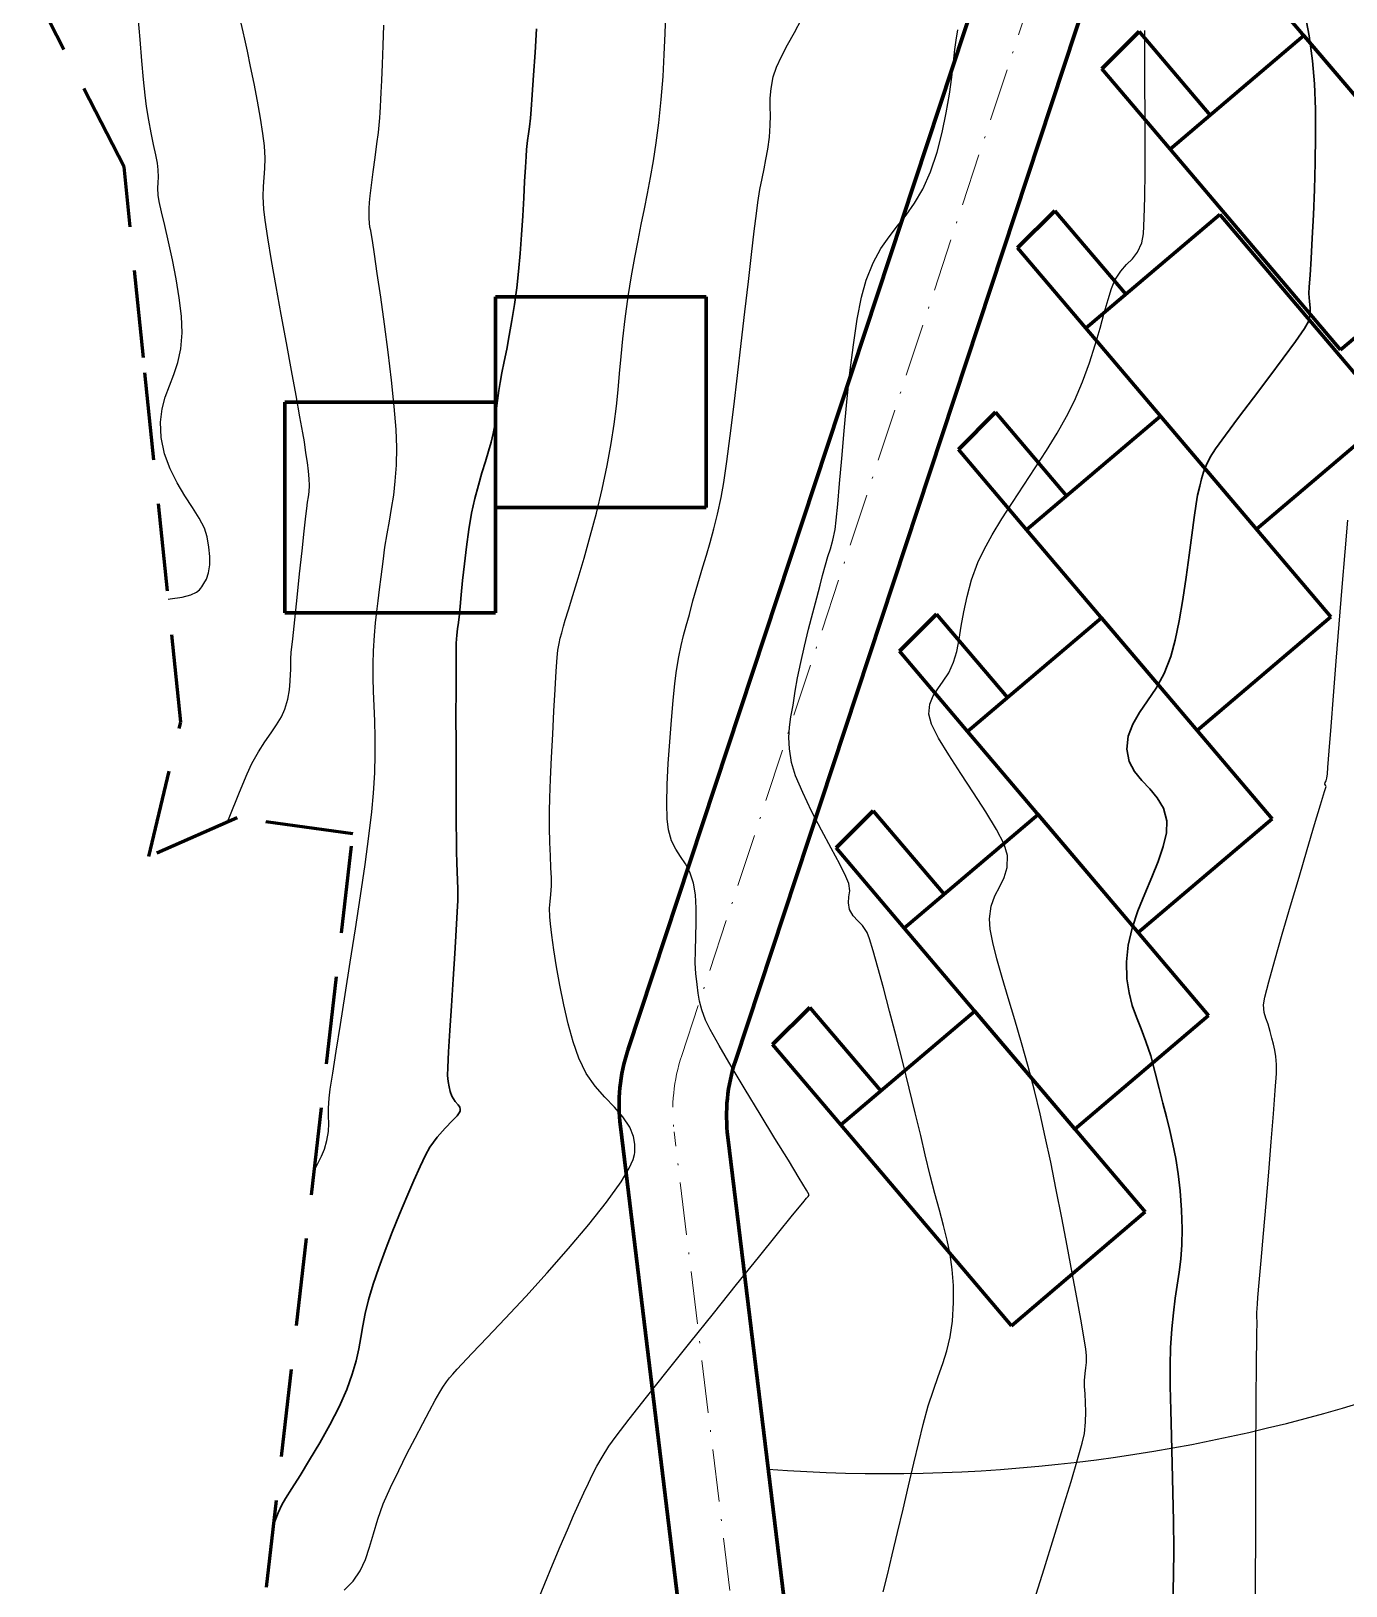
# Model space of a CAD drawing. Header units: metres. Extents: x -84 to 383, y -1857 to -1252.
# Drawn here: x 3.8 to 78.7, y -1545.1 to -1456.6 of the extents above; entities that cross this region are included whole.
import ezdxf

# ---------------------------------------------------------------- set-up
doc = ezdxf.new("R2010")
doc.units = ezdxf.units.M
doc.header["$MEASUREMENT"] = 0
doc.linetypes.add('13', pattern=[5, 3, -1, 0, -1])
doc.linetypes.add('DASHED', pattern=[0.75, 0.5, -0.25])
doc.layers.add('aleiki', color=3, linetype='Continuous')
doc.layers.add('CONT-MNR', color=34, linetype='Continuous')
for name, color, linetype, lineweight in [('new shit', 6, 'Continuous', 100), ('OS', 1, '13', 20), ('REGO', 1, 'Continuous', 25)]:
    doc.layers.add(name, color=color, linetype=linetype, lineweight=lineweight)

msp = doc.modelspace()

# ---------------------------------------------------------------- linework, layer by layer
at = {"layer": 'aleiki'}
msp.add_arc((52.456, -1445.969), 92.724, 265.8745, 287.66824, dxfattribs=at)
at = {"layer": 'CONT-MNR', "lineweight": 30}
for p, q in [((76.582, -1456.826), (76.305, -1455.335)), ((32.512, -1457.782), (32.601, -1456.44)), ((76.779, -1458.246), (76.582, -1456.826)), ((32.426, -1459.064), (32.512, -1457.782)), ((76.886, -1459.567), (76.779, -1458.246)), ((32.348, -1460.182), (32.426, -1459.064)), ((76.944, -1461.009), (76.886, -1459.567)), ((32.287, -1461.033), (32.348, -1460.182)), ((32.193, -1462.019), (32.248, -1461.516)), ((32.248, -1461.516), (32.287, -1461.033)), ((76.959, -1462.525), (76.944, -1461.009)), ((32.083, -1462.798), (32.138, -1462.408)), ((32.138, -1462.408), (32.193, -1462.019)), ((76.941, -1464.065), (76.959, -1462.525)), ((31.998, -1463.694), (32.027, -1463.3)), ((32.027, -1463.3), (32.083, -1462.798)), ((31.92, -1465.117), (31.962, -1464.314)), ((31.962, -1464.314), (31.998, -1463.694)), ((76.898, -1465.582), (76.941, -1464.065)), ((31.869, -1466.055), (31.92, -1465.117)), ((31.809, -1467.082), (31.869, -1466.055)), ((76.838, -1467.028), (76.898, -1465.582)), ((31.741, -1468.155), (31.809, -1467.082)), ((76.77, -1468.354), (76.838, -1467.028)), ((31.662, -1469.226), (31.741, -1468.155)), ((76.702, -1469.512), (76.77, -1468.354)), ((31.572, -1470.25), (31.662, -1469.226)), ((76.642, -1470.455), (76.702, -1469.512)), ((31.471, -1471.181), (31.572, -1470.25)), ((76.598, -1471.133), (76.642, -1470.455)), ((31.341, -1472.136), (31.471, -1471.181)), ((76.58, -1471.499), (76.598, -1471.133)), ((31.198, -1473.041), (31.341, -1472.136)), ((76.602, -1471.957), (76.58, -1471.499)), ((76.644, -1472.323), (76.602, -1471.957)), ((31.047, -1473.888), (31.198, -1473.041)), ((76.323, -1473.501), (76.556, -1473.097)), ((76.556, -1473.097), (76.648, -1472.676)), ((76.648, -1472.676), (76.644, -1472.323)), ((30.897, -1474.671), (31.047, -1473.888)), ((75.816, -1474.229), (76.323, -1473.501)), ((30.755, -1475.382), (30.897, -1474.671)), ((75.112, -1475.188), (75.816, -1474.229)), ((30.627, -1476.016), (30.755, -1475.382)), ((74.285, -1476.291), (75.112, -1475.188)), ((30.442, -1477.02), (30.52, -1476.564)), ((30.52, -1476.564), (30.627, -1476.016)), ((73.411, -1477.448), (74.285, -1476.291)), ((30.325, -1478.045), (30.368, -1477.589)), ((30.368, -1477.589), (30.442, -1477.02)), ((72.566, -1478.569), (73.411, -1477.448)), ((30.234, -1478.913), (30.289, -1478.461)), ((30.289, -1478.461), (30.325, -1478.045)), ((30.136, -1479.478), (30.234, -1478.913)), ((71.825, -1479.565), (72.566, -1478.569)), ((29.869, -1480.49), (30.022, -1479.961)), ((30.022, -1479.961), (30.136, -1479.478)), ((71.265, -1480.347), (71.825, -1479.565)), ((29.489, -1481.71), (29.687, -1481.072)), ((29.687, -1481.072), (29.869, -1480.49)), ((70.733, -1481.295), (70.96, -1480.824)), ((70.96, -1480.824), (71.265, -1480.347)), ((29.285, -1482.41), (29.489, -1481.71)), ((70.466, -1482.055), (70.579, -1481.685)), ((70.579, -1481.685), (70.733, -1481.295)), ((29.085, -1483.176), (29.285, -1482.41)), ((70.239, -1482.979), (70.363, -1482.466)), ((70.363, -1482.466), (70.466, -1482.055)), ((28.902, -1484.014), (29.085, -1483.176)), ((70.038, -1484.252), (70.148, -1483.471)), ((70.148, -1483.471), (70.239, -1482.979)), ((28.742, -1484.938), (28.902, -1484.014)), ((69.908, -1485.255), (70.038, -1484.252)), ((28.604, -1485.92), (28.742, -1484.938)), ((69.758, -1486.412), (69.908, -1485.255)), ((28.486, -1486.906), (28.604, -1485.92)), ((69.589, -1487.657), (69.758, -1486.412)), ((28.389, -1487.839), (28.486, -1486.906)), ((28.31, -1488.664), (28.389, -1487.839)), ((69.4, -1488.923), (69.589, -1487.657)), ((28.249, -1489.325), (28.31, -1488.664)), ((69.191, -1490.144), (69.4, -1488.923)), ((28.148, -1490.231), (28.205, -1489.767)), ((28.205, -1489.767), (28.249, -1489.325)), ((28.061, -1490.952), (28.1, -1490.591)), ((28.1, -1490.591), (28.148, -1490.231)), ((68.964, -1491.251), (69.191, -1490.144)), ((28.019, -1491.894), (28.029, -1491.417)), ((28.029, -1491.417), (28.061, -1490.952)), ((68.717, -1492.179), (68.964, -1491.251)), ((28.013, -1492.814), (28.019, -1491.894)), ((68.332, -1493.145), (68.717, -1492.179)), ((28.011, -1494.069), (28.013, -1492.814)), ((67.872, -1493.971), (68.332, -1493.145)), ((28.01, -1495.554), (28.011, -1494.069)), ((67.386, -1494.699), (67.872, -1493.971)), ((66.925, -1495.369), (67.386, -1494.699)), ((28.012, -1497.16), (28.01, -1495.554)), ((66.283, -1496.702), (66.541, -1496.023)), ((66.541, -1496.023), (66.925, -1495.369)), ((66.203, -1497.446), (66.283, -1496.702)), ((28.016, -1498.781), (28.012, -1497.16)), ((66.336, -1498.153), (66.203, -1497.446)), ((28.021, -1500.31), (28.016, -1498.781)), ((66.642, -1498.73), (66.336, -1498.153)), ((67.055, -1499.229), (66.642, -1498.73)), ((67.511, -1499.706), (67.055, -1499.229)), ((67.944, -1500.213), (67.511, -1499.706)), ((28.026, -1501.641), (28.021, -1500.31)), ((68.289, -1500.804), (67.944, -1500.213)), ((68.482, -1501.534), (68.289, -1500.804)), ((28.032, -1502.666), (28.026, -1501.641)), ((68.284, -1502.994), (68.462, -1502.22)), ((68.462, -1502.22), (68.482, -1501.534)), ((28.037, -1503.279), (28.032, -1502.666)), ((67.99, -1503.842), (68.284, -1502.994)), ((28.053, -1503.925), (28.037, -1503.279)), ((28.076, -1504.438), (28.053, -1503.925)), ((67.624, -1504.747), (67.99, -1503.842)), ((28.098, -1504.906), (28.076, -1504.438)), ((28.112, -1505.419), (28.098, -1504.906)), ((67.226, -1505.693), (67.624, -1504.747)), ((28.11, -1506.064), (28.112, -1505.419)), ((66.841, -1506.663), (67.226, -1505.693)), ((28.025, -1507.758), (28.084, -1506.714)), ((28.084, -1506.714), (28.11, -1506.064)), ((66.51, -1507.642), (66.841, -1506.663)), ((66.276, -1508.614), (66.51, -1507.642)), ((27.943, -1509.077), (28.025, -1507.758)), ((27.849, -1510.55), (27.943, -1509.077)), ((66.181, -1509.562), (66.276, -1508.614)), ((66.216, -1510.52), (66.181, -1509.562)), ((27.751, -1512.057), (27.849, -1510.55)), ((66.335, -1511.33), (66.216, -1510.52)), ((27.661, -1513.478), (27.751, -1512.057)), ((66.52, -1512.042), (66.335, -1511.33)), ((66.753, -1512.707), (66.52, -1512.042)), ((67.019, -1513.372), (66.753, -1512.707)), ((27.588, -1514.693), (27.661, -1513.478)), ((67.298, -1514.089), (67.019, -1513.372)), ((27.542, -1515.581), (27.588, -1514.693)), ((67.574, -1514.906), (67.298, -1514.089)), ((27.533, -1516.023), (27.542, -1515.581)), ((67.829, -1515.874), (67.574, -1514.906)), ((27.567, -1516.381), (27.533, -1516.023)), ((27.615, -1516.677), (27.567, -1516.381)), ((68.043, -1516.772), (67.829, -1515.874)), ((27.683, -1516.943), (27.615, -1516.677)), ((27.778, -1517.214), (27.683, -1516.943)), ((27.971, -1517.514), (27.778, -1517.214)), ((68.254, -1517.601), (68.043, -1516.772)), ((27.809, -1518.602), (28.07, -1518.321)), ((28.138, -1517.694), (27.971, -1517.514)), ((28.07, -1518.321), (28.199, -1518.149)), ((28.226, -1517.835), (28.138, -1517.694)), ((28.199, -1518.149), (28.243, -1518.053)), ((28.251, -1517.946), (28.226, -1517.835)), ((28.243, -1518.053), (28.251, -1518.01)), ((28.251, -1518.01), (28.251, -1517.946)), ((68.459, -1518.388), (68.254, -1517.601)), ((26.935, -1519.538), (27.389, -1519.03)), ((27.389, -1519.03), (27.809, -1518.602)), ((68.654, -1519.158), (68.459, -1518.388)), ((68.835, -1519.939), (68.654, -1519.158)), ((26.521, -1520.119), (26.935, -1519.538)), ((68.997, -1520.757), (68.835, -1519.939)), ((25.965, -1521.217), (26.277, -1520.572)), ((26.277, -1520.572), (26.521, -1520.119)), ((69.135, -1521.638), (68.997, -1520.757)), ((25.602, -1522.017), (25.965, -1521.217)), ((69.247, -1522.607), (69.135, -1521.638)), ((25.205, -1522.934), (25.602, -1522.017)), ((69.327, -1523.693), (69.247, -1522.607)), ((24.79, -1523.928), (25.205, -1522.934)), ((24.375, -1524.961), (24.79, -1523.928)), ((69.359, -1524.757), (69.327, -1523.693)), ((23.976, -1525.995), (24.375, -1524.961)), ((69.34, -1525.674), (69.359, -1524.757)), ((23.61, -1526.991), (23.976, -1525.995)), ((69.279, -1526.487), (69.34, -1525.674)), ((23.293, -1527.91), (23.61, -1526.991)), ((69.189, -1527.237), (69.279, -1526.487)), ((23.022, -1528.812), (23.293, -1527.91)), ((68.966, -1528.719), (69.081, -1527.967)), ((69.081, -1527.967), (69.189, -1527.237)), ((22.836, -1529.592), (23.022, -1528.812)), ((68.856, -1529.536), (68.966, -1528.719)), ((22.704, -1530.288), (22.836, -1529.592)), ((68.762, -1530.46), (68.856, -1529.536)), ((22.595, -1530.941), (22.704, -1530.288)), ((68.695, -1531.534), (68.762, -1530.46)), ((22.326, -1532.278), (22.479, -1531.591)), ((22.479, -1531.591), (22.595, -1530.941)), ((68.675, -1532.522), (68.695, -1531.534)), ((22.105, -1533.04), (22.326, -1532.278)), ((21.786, -1533.918), (22.105, -1533.04)), ((68.68, -1533.718), (68.675, -1532.522)), ((21.35, -1534.902), (21.786, -1533.918)), ((68.706, -1535.08), (68.68, -1533.718)), ((20.827, -1535.925), (21.35, -1534.902)), ((68.744, -1536.57), (68.706, -1535.08)), ((20.255, -1536.944), (20.827, -1535.925)), ((68.787, -1538.148), (68.744, -1536.57)), ((19.677, -1537.916), (20.255, -1536.944)), ((19.131, -1538.799), (19.677, -1537.916)), ((68.828, -1539.773), (68.787, -1538.148)), ((18.298, -1540.123), (18.658, -1539.549)), ((18.658, -1539.549), (19.131, -1538.799)), ((18.091, -1540.477), (18.298, -1540.123)), ((68.86, -1541.405), (68.828, -1539.773)), ((17.723, -1541.362), (17.885, -1540.938)), ((17.885, -1540.938), (18.091, -1540.477)), ((17.628, -1541.593), (17.723, -1541.362)), ((68.875, -1543.006), (68.86, -1541.405)), ((68.868, -1544.535), (68.875, -1543.006)), ((68.83, -1545.952), (68.868, -1544.535))]:
    msp.add_line(p, q, dxfattribs=at)
at = {"layer": 'CONT-MNR'}
for p, q in [((10.019, -1457.035), (9.904, -1455.759)), ((15.892, -1456.597), (15.783, -1456.115)), ((23.871, -1457.375), (23.901, -1456.233)), ((39.921, -1456.701), (39.958, -1455.607)), ((47.281, -1456.645), (47.674, -1455.876)), ((10.125, -1458.246), (10.019, -1457.035)), ((15.989, -1457.03), (15.892, -1456.597)), ((16.135, -1457.711), (15.989, -1457.03)), ((39.87, -1457.892), (39.921, -1456.701)), ((46.894, -1457.351), (47.281, -1456.645)), ((56.417, -1457.614), (56.488, -1457.083)), ((56.488, -1457.083), (56.585, -1456.484)), ((67.234, -1458), (67.236, -1456.535)), ((16.315, -1458.571), (16.135, -1457.711)), ((23.829, -1458.444), (23.871, -1457.375)), ((39.799, -1459.155), (39.87, -1457.892)), ((46.258, -1458.608), (46.542, -1458.003)), ((46.542, -1458.003), (46.894, -1457.351)), ((56.338, -1458.325), (56.417, -1457.614)), ((67.238, -1459.612), (67.234, -1458)), ((10.222, -1459.327), (10.125, -1458.246)), ((16.51, -1459.54), (16.315, -1458.571)), ((23.786, -1459.366), (23.829, -1458.444)), ((46.071, -1459.174), (46.258, -1458.608)), ((56.238, -1459.183), (56.338, -1458.325)), ((10.31, -1460.216), (10.222, -1459.327)), ((16.703, -1460.547), (16.51, -1459.54)), ((23.751, -1460.062), (23.786, -1459.366)), ((39.698, -1460.463), (39.799, -1459.155)), ((45.904, -1460.376), (45.95, -1459.831)), ((45.95, -1459.831), (46.071, -1459.174)), ((56.106, -1460.158), (56.238, -1459.183)), ((67.245, -1461.296), (67.238, -1459.612)), ((10.388, -1460.85), (10.31, -1460.216)), ((16.877, -1461.523), (16.703, -1460.547)), ((23.717, -1460.868), (23.733, -1460.456)), ((23.733, -1460.456), (23.751, -1460.062)), ((39.561, -1461.79), (39.698, -1460.463)), ((45.902, -1460.868), (45.904, -1460.376)), ((55.93, -1461.216), (56.106, -1460.158)), ((10.517, -1461.634), (10.388, -1460.85)), ((10.656, -1462.363), (10.517, -1461.634)), ((17.015, -1462.397), (16.877, -1461.523)), ((23.637, -1461.92), (23.675, -1461.51)), ((23.675, -1461.51), (23.7, -1461.189)), ((23.7, -1461.189), (23.717, -1460.868)), ((45.914, -1461.363), (45.902, -1460.868)), ((45.908, -1461.92), (45.914, -1461.363)), ((55.699, -1462.327), (55.93, -1461.216)), ((67.25, -1462.975), (67.245, -1461.296)), ((10.792, -1463.024), (10.656, -1462.363)), ((17.099, -1463.1), (17.015, -1462.397)), ((23.508, -1462.986), (23.59, -1462.341)), ((23.59, -1462.341), (23.637, -1461.92)), ((39.413, -1462.924), (39.561, -1461.79)), ((45.853, -1462.596), (45.908, -1461.92)), ((55.401, -1463.456), (55.699, -1462.327)), ((10.913, -1463.604), (10.792, -1463.024)), ((17.135, -1463.805), (17.099, -1463.1)), ((23.408, -1463.761), (23.508, -1462.986)), ((39.255, -1463.954), (39.413, -1462.924)), ((45.658, -1463.865), (45.759, -1463.281)), ((45.759, -1463.281), (45.853, -1462.596)), ((67.248, -1464.573), (67.25, -1462.975)), ((11.006, -1464.089), (10.913, -1463.604)), ((11.059, -1464.465), (11.006, -1464.089)), ((17.122, -1464.383), (17.135, -1463.805)), ((23.302, -1464.575), (23.408, -1463.761)), ((39.091, -1464.906), (39.255, -1463.954)), ((45.55, -1464.404), (45.658, -1463.865)), ((55.025, -1464.574), (55.401, -1463.456)), ((11.032, -1465.506), (11.053, -1465.188)), ((11.053, -1465.188), (11.072, -1464.87)), ((11.072, -1464.87), (11.059, -1464.465)), ((17.045, -1465.409), (17.083, -1464.896)), ((17.083, -1464.896), (17.122, -1464.383)), ((23.204, -1465.334), (23.302, -1464.575)), ((38.919, -1465.808), (39.091, -1464.906)), ((45.318, -1465.577), (45.437, -1464.955)), ((45.437, -1464.955), (45.55, -1464.404)), ((54.587, -1465.56), (55.025, -1464.574)), ((67.233, -1466.012), (67.248, -1464.573)), ((11.044, -1465.911), (11.032, -1465.506)), ((11.105, -1466.26), (11.044, -1465.911)), ((17.029, -1465.987), (17.045, -1465.409)), ((17.062, -1466.693), (17.029, -1465.987)), ((23.092, -1466.316), (23.13, -1465.945)), ((23.13, -1465.945), (23.204, -1465.334)), ((38.742, -1466.686), (38.919, -1465.808)), ((45.196, -1466.325), (45.318, -1465.577)), ((54.121, -1466.361), (54.587, -1465.56)), ((67.201, -1467.217), (67.233, -1466.012)), ((11.241, -1466.85), (11.105, -1466.26)), ((11.428, -1467.634), (11.241, -1466.85)), ((17.141, -1467.335), (17.062, -1466.693)), ((23.064, -1466.974), (23.072, -1466.671)), ((23.066, -1467.238), (23.064, -1466.974)), ((23.072, -1466.671), (23.092, -1466.316)), ((38.561, -1467.568), (38.742, -1466.686)), ((44.991, -1467.962), (45.112, -1466.954)), ((45.112, -1466.954), (45.196, -1466.325)), ((53.639, -1467.038), (54.121, -1466.361)), ((11.645, -1468.564), (11.428, -1467.634)), ((17.298, -1468.339), (17.141, -1467.335)), ((23.08, -1467.475), (23.066, -1467.238)), ((23.112, -1467.719), (23.08, -1467.475)), ((23.153, -1467.912), (23.112, -1467.719)), ((38.377, -1468.481), (38.561, -1467.568)), ((52.667, -1468.27), (53.15, -1467.654)), ((53.15, -1467.654), (53.639, -1467.038)), ((67.148, -1468.111), (67.201, -1467.217)), ((11.87, -1469.593), (11.645, -1468.564)), ((17.514, -1469.623), (17.298, -1468.339)), ((23.198, -1468.155), (23.153, -1467.912)), ((23.25, -1468.49), (23.198, -1468.155)), ((23.366, -1469.255), (23.25, -1468.49)), ((38.191, -1469.451), (38.377, -1468.481)), ((44.838, -1469.277), (44.991, -1467.962)), ((52.2, -1468.949), (52.667, -1468.27)), ((66.823, -1469.145), (67.067, -1468.618)), ((67.067, -1468.618), (67.148, -1468.111)), ((12.081, -1470.672), (11.87, -1469.593)), ((17.774, -1471.103), (17.514, -1469.623)), ((23.531, -1470.361), (23.366, -1469.255)), ((38.005, -1470.506), (38.191, -1469.451)), ((44.66, -1470.828), (44.838, -1469.277)), ((51.76, -1469.754), (52.2, -1468.949)), ((66.197, -1469.856), (66.526, -1469.526)), ((66.526, -1469.526), (66.823, -1469.145)), ((23.727, -1471.721), (23.531, -1470.361)), ((37.819, -1471.672), (38.005, -1470.506)), ((51.358, -1470.747), (51.76, -1469.754)), ((65.529, -1470.742), (65.857, -1470.229)), ((65.857, -1470.229), (66.197, -1469.856)), ((12.256, -1471.755), (12.081, -1470.672)), ((18.06, -1472.697), (17.774, -1471.103)), ((44.463, -1472.542), (44.66, -1470.828)), ((51.094, -1471.716), (51.358, -1470.747)), ((65.136, -1471.839), (65.334, -1471.212)), ((65.334, -1471.212), (65.529, -1470.742)), ((12.373, -1472.794), (12.256, -1471.755)), ((23.939, -1473.246), (23.727, -1471.721)), ((37.641, -1472.951), (37.819, -1471.672)), ((50.854, -1472.965), (51.094, -1471.716)), ((64.923, -1472.6), (65.136, -1471.839)), ((12.41, -1473.741), (12.373, -1472.794)), ((18.355, -1474.32), (18.06, -1472.697)), ((37.51, -1474.079), (37.641, -1472.951)), ((44.254, -1474.349), (44.463, -1472.542)), ((50.636, -1474.423), (50.854, -1472.965)), ((64.683, -1473.472), (64.923, -1472.6)), ((12.337, -1474.655), (12.41, -1473.741)), ((24.149, -1474.848), (23.939, -1473.246)), ((64.406, -1474.433), (64.683, -1473.472)), ((12.167, -1475.435), (12.337, -1474.655)), ((18.642, -1475.888), (18.355, -1474.32)), ((24.341, -1476.44), (24.149, -1474.848)), ((37.411, -1475.099), (37.51, -1474.079)), ((44.04, -1476.177), (44.254, -1474.349)), ((50.44, -1476.016), (50.636, -1474.423)), ((64.079, -1475.459), (64.406, -1474.433)), ((11.939, -1476.123), (12.167, -1475.435)), ((37.327, -1476.052), (37.411, -1475.099)), ((63.691, -1476.527), (64.079, -1475.459)), ((11.689, -1476.764), (11.939, -1476.123)), ((18.905, -1477.32), (18.642, -1475.888)), ((24.499, -1477.933), (24.341, -1476.44)), ((37.244, -1476.981), (37.327, -1476.052)), ((43.826, -1477.954), (44.04, -1476.177)), ((50.265, -1477.674), (50.44, -1476.016)), ((63.23, -1477.615), (63.691, -1476.527)), ((11.273, -1478.073), (11.454, -1477.399)), ((11.454, -1477.399), (11.689, -1476.764)), ((19.126, -1478.531), (18.905, -1477.32)), ((37.148, -1477.928), (37.244, -1476.981)), ((11.182, -1478.828), (11.273, -1478.073)), ((24.605, -1479.239), (24.499, -1477.933)), ((37.022, -1478.935), (37.148, -1477.928)), ((43.62, -1479.608), (43.826, -1477.954)), ((50.109, -1479.324), (50.265, -1477.674)), ((62.778, -1478.515), (63.23, -1477.615)), ((11.22, -1479.708), (11.182, -1478.828)), ((19.288, -1479.438), (19.126, -1478.531)), ((24.644, -1480.27), (24.605, -1479.239)), ((36.852, -1480.044), (37.022, -1478.935)), ((49.972, -1480.894), (50.109, -1479.324)), ((62.238, -1479.462), (62.778, -1478.515)), ((11.412, -1480.631), (11.22, -1479.708)), ((19.376, -1479.957), (19.288, -1479.438)), ((19.468, -1480.577), (19.376, -1479.957)), ((36.622, -1481.297), (36.852, -1480.044)), ((43.427, -1481.067), (43.62, -1479.608)), ((61.636, -1480.439), (62.238, -1479.462)), ((11.73, -1481.49), (11.412, -1480.631)), ((19.549, -1481.129), (19.468, -1480.577)), ((19.613, -1481.618), (19.549, -1481.129)), ((24.62, -1481.283), (24.644, -1480.27)), ((43.254, -1482.261), (43.427, -1481.067)), ((49.853, -1482.313), (49.972, -1480.894)), ((60.995, -1481.431), (61.636, -1480.439)), ((12.132, -1482.286), (11.73, -1481.49)), ((19.655, -1482.049), (19.613, -1481.618)), ((24.556, -1482.181), (24.62, -1481.283)), ((36.333, -1482.65), (36.622, -1481.297)), ((60.341, -1482.422), (60.995, -1481.431)), ((12.571, -1483.02), (12.132, -1482.286)), ((19.615, -1483.088), (19.654, -1482.798)), ((19.654, -1482.798), (19.67, -1482.427)), ((19.67, -1482.427), (19.655, -1482.049)), ((24.462, -1482.993), (24.556, -1482.181)), ((36.006, -1484.004), (36.333, -1482.65)), ((43.108, -1483.117), (43.254, -1482.261)), ((49.751, -1483.507), (49.853, -1482.313)), ((59.697, -1483.398), (60.341, -1482.422)), ((13.006, -1483.693), (12.571, -1483.02)), ((13.392, -1484.305), (13.006, -1483.693)), ((19.461, -1484.188), (19.51, -1483.749)), ((19.51, -1483.749), (19.563, -1483.377)), ((19.563, -1483.377), (19.615, -1483.088)), ((24.219, -1484.471), (24.346, -1483.746)), ((24.346, -1483.746), (24.462, -1482.993)), ((42.907, -1484.059), (43.108, -1483.117)), ((49.665, -1484.405), (49.751, -1483.507)), ((59.09, -1484.342), (59.697, -1483.398)), ((13.685, -1484.859), (13.392, -1484.305)), ((19.37, -1485.033), (19.461, -1484.188)), ((24.089, -1485.195), (24.219, -1484.471)), ((35.658, -1485.323), (36.006, -1484.004)), ((42.7, -1484.91), (42.907, -1484.059)), ((49.594, -1484.936), (49.665, -1484.405)), ((58.542, -1485.238), (59.09, -1484.342)), ((78.639, -1486.21), (78.801, -1484.409)), ((13.841, -1485.355), (13.685, -1484.859)), ((13.929, -1485.943), (13.841, -1485.355)), ((19.247, -1486.165), (19.37, -1485.033)), ((23.965, -1485.948), (24.089, -1485.195)), ((35.308, -1486.571), (35.658, -1485.323)), ((42.489, -1485.684), (42.7, -1484.91)), ((49.327, -1486.035), (49.458, -1485.551)), ((49.458, -1485.551), (49.594, -1484.936)), ((58.078, -1486.072), (58.542, -1485.238)), ((13.985, -1486.472), (13.929, -1485.943)), ((19.107, -1487.465), (19.247, -1486.165)), ((23.857, -1486.758), (23.965, -1485.948)), ((42.07, -1487.072), (42.278, -1486.399)), ((42.278, -1486.399), (42.489, -1485.684)), ((49.192, -1486.473), (49.327, -1486.035)), ((57.724, -1486.828), (58.078, -1486.072)), ((78.468, -1488.222), (78.639, -1486.21)), ((13.918, -1487.409), (13.989, -1486.955)), ((13.989, -1486.955), (13.985, -1486.472)), ((23.752, -1487.634), (23.857, -1486.758)), ((34.972, -1487.71), (35.308, -1486.571)), ((41.87, -1487.72), (42.07, -1487.072)), ((48.879, -1487.563), (49.045, -1486.954)), ((49.045, -1486.954), (49.192, -1486.473)), ((57.367, -1487.817), (57.724, -1486.828)), ((13.472, -1488.289), (13.538, -1488.2)), ((13.538, -1488.2), (13.655, -1488.024)), ((13.655, -1488.024), (13.795, -1487.761)), ((13.795, -1487.761), (13.918, -1487.409)), ((18.963, -1488.813), (19.107, -1487.465)), ((23.658, -1488.362), (23.752, -1487.634)), ((34.669, -1488.704), (34.972, -1487.71)), ((41.681, -1488.36), (41.87, -1487.72)), ((48.547, -1488.834), (48.737, -1488.109)), ((48.737, -1488.109), (48.879, -1487.563)), ((57.11, -1488.751), (57.367, -1487.817)), ((78.295, -1490.334), (78.468, -1488.222)), ((11.621, -1488.905), (11.727, -1488.887)), ((11.727, -1488.887), (12.415, -1488.79)), ((12.415, -1488.79), (12.91, -1488.665)), ((12.91, -1488.665), (13.225, -1488.513)), ((13.225, -1488.513), (13.398, -1488.373)), ((13.398, -1488.373), (13.472, -1488.289)), ((18.827, -1490.09), (18.963, -1488.813)), ((23.497, -1489.61), (23.573, -1489.001)), ((23.573, -1489.001), (23.658, -1488.362)), ((34.416, -1489.517), (34.669, -1488.704)), ((41.299, -1489.787), (41.505, -1489.008)), ((41.505, -1489.008), (41.681, -1488.36)), ((48.325, -1489.689), (48.547, -1488.834)), ((56.926, -1489.626), (57.11, -1488.751)), ((23.429, -1490.25), (23.497, -1489.61)), ((34.231, -1490.112), (34.416, -1489.517)), ((41.121, -1490.419), (41.299, -1489.787)), ((48.087, -1490.622), (48.325, -1489.689)), ((56.784, -1490.441), (56.926, -1489.626)), ((18.712, -1491.176), (18.827, -1490.09)), ((23.368, -1490.98), (23.429, -1490.25)), ((33.947, -1491.128), (34.03, -1490.832)), ((34.03, -1490.832), (34.132, -1490.452)), ((34.132, -1490.452), (34.231, -1490.112)), ((40.966, -1490.98), (41.121, -1490.419)), ((47.852, -1491.584), (48.087, -1490.622)), ((56.659, -1491.193), (56.784, -1490.441)), ((78.126, -1492.434), (78.295, -1490.334)), ((18.632, -1491.953), (18.712, -1491.176)), ((23.314, -1491.859), (23.368, -1490.98)), ((33.811, -1491.813), (33.876, -1491.427)), ((33.876, -1491.427), (33.947, -1491.128)), ((40.696, -1492.184), (40.826, -1491.544)), ((40.826, -1491.544), (40.966, -1490.98)), ((47.636, -1492.524), (47.852, -1491.584)), ((56.521, -1491.88), (56.659, -1491.193)), ((18.597, -1492.528), (18.599, -1492.301)), ((18.605, -1492.708), (18.597, -1492.528)), ((18.599, -1492.301), (18.632, -1491.953)), ((23.291, -1492.617), (23.314, -1491.859)), ((23.296, -1493.384), (23.291, -1492.617)), ((33.719, -1493.003), (33.772, -1492.227)), ((33.772, -1492.227), (33.811, -1491.813)), ((40.569, -1492.976), (40.696, -1492.184)), ((47.456, -1493.393), (47.636, -1492.524)), ((56.067, -1493.102), (56.343, -1492.499)), ((56.343, -1492.499), (56.521, -1491.88)), ((77.97, -1494.41), (78.126, -1492.434)), ((18.571, -1493.575), (18.589, -1493.185)), ((18.589, -1493.185), (18.599, -1492.935)), ((18.599, -1492.935), (18.605, -1492.708)), ((23.319, -1494.171), (23.296, -1493.384)), ((33.654, -1494.05), (33.719, -1493.003)), ((40.477, -1493.711), (40.569, -1492.976)), ((47.328, -1494.139), (47.456, -1493.393)), ((55.752, -1493.585), (56.067, -1493.102)), ((18.433, -1494.605), (18.526, -1494.062)), ((18.526, -1494.062), (18.571, -1493.575)), ((23.352, -1494.99), (23.319, -1494.171)), ((33.585, -1495.279), (33.654, -1494.05)), ((40.375, -1494.677), (40.477, -1493.711)), ((47.201, -1494.94), (47.328, -1494.139)), ((54.987, -1494.884), (55.171, -1494.419)), ((55.171, -1494.419), (55.439, -1494.005)), ((55.439, -1494.005), (55.752, -1493.585)), ((77.835, -1496.152), (77.97, -1494.41)), ((18.069, -1495.615), (18.273, -1495.164)), ((18.273, -1495.164), (18.433, -1494.605)), ((23.384, -1495.852), (23.352, -1494.99)), ((33.515, -1496.599), (33.585, -1495.279)), ((40.273, -1495.806), (40.375, -1494.677)), ((47.085, -1495.604), (47.201, -1494.94)), ((54.931, -1495.457), (54.987, -1494.884)), ((17.479, -1496.525), (17.799, -1496.061)), ((17.799, -1496.061), (18.069, -1495.615)), ((23.406, -1496.767), (23.384, -1495.852)), ((40.177, -1497.027), (40.273, -1495.806)), ((47, -1496.196), (47.085, -1495.604)), ((55.089, -1496.022), (54.931, -1495.457)), ((55.493, -1496.816), (55.089, -1496.022)), ((77.727, -1497.546), (77.835, -1496.152)), ((16.757, -1497.606), (17.126, -1497.032)), ((17.126, -1497.032), (17.479, -1496.525)), ((23.409, -1497.747), (23.406, -1496.767)), ((33.451, -1497.921), (33.515, -1496.599)), ((40.097, -1498.269), (40.177, -1497.027)), ((46.965, -1496.784), (47, -1496.196)), ((46.998, -1497.432), (46.965, -1496.784)), ((56.072, -1497.776), (55.493, -1496.816)), ((16.387, -1498.27), (16.757, -1497.606)), ((23.383, -1498.803), (23.409, -1497.747)), ((33.396, -1499.156), (33.451, -1497.921)), ((47.118, -1498.206), (46.998, -1497.432)), ((56.759, -1498.838), (56.072, -1497.776)), ((77.655, -1498.484), (77.727, -1497.546)), ((15.685, -1499.903), (16.128, -1498.845)), ((16.128, -1498.845), (16.387, -1498.27)), ((23.32, -1499.946), (23.383, -1498.803)), ((40.041, -1499.462), (40.097, -1498.269)), ((47.35, -1498.971), (47.118, -1498.206)), ((57.485, -1499.941), (56.759, -1498.838)), ((77.625, -1498.851), (77.655, -1498.484)), ((33.356, -1500.213), (33.396, -1499.156)), ((40.018, -1500.536), (40.041, -1499.462)), ((47.751, -1499.921), (47.35, -1498.971)), ((77.467, -1499.851), (77.55, -1499.57)), ((77.475, -1499.435), (77.51, -1499.355)), ((77.511, -1499.502), (77.475, -1499.435)), ((77.51, -1499.355), (77.557, -1499.262)), ((77.55, -1499.57), (77.511, -1499.502)), ((77.557, -1499.262), (77.588, -1499.108)), ((77.588, -1499.108), (77.625, -1498.851)), ((15.087, -1501.366), (15.685, -1499.903)), ((23.217, -1501.018), (23.32, -1499.946)), ((33.336, -1501.003), (33.356, -1500.213)), ((40.035, -1501.421), (40.018, -1500.536)), ((48.262, -1500.978), (47.751, -1499.921)), ((58.183, -1501.021), (57.485, -1499.941)), ((76.901, -1501.746), (77.241, -1500.61)), ((77.241, -1500.61), (77.467, -1499.851)), ((14.987, -1501.614), (15.087, -1501.366)), ((23.049, -1502.399), (23.217, -1501.018)), ((33.337, -1501.914), (33.336, -1501.003)), ((40.101, -1502.046), (40.035, -1501.421)), ((48.824, -1502.063), (48.262, -1500.978)), ((58.782, -1502.016), (58.183, -1501.021)), ((33.357, -1502.76), (33.337, -1501.914)), ((40.281, -1502.664), (40.101, -1502.046)), ((49.376, -1503.096), (48.824, -1502.063)), ((59.215, -1502.863), (58.782, -1502.016)), ((76.481, -1503.154), (76.901, -1501.746)), ((22.829, -1504.017), (23.049, -1502.399)), ((33.387, -1503.529), (33.357, -1502.76)), ((40.523, -1503.146), (40.281, -1502.664)), ((40.798, -1503.561), (40.523, -1503.146)), ((49.861, -1503.999), (49.376, -1503.096)), ((59.414, -1503.499), (59.215, -1502.863)), ((76.013, -1504.732), (76.481, -1503.154)), ((22.57, -1505.799), (22.829, -1504.017)), ((33.419, -1504.206), (33.387, -1503.529)), ((41.077, -1503.975), (40.798, -1503.561)), ((41.333, -1504.458), (41.077, -1503.975)), ((50.217, -1504.694), (49.861, -1503.999)), ((59.4, -1504.185), (59.414, -1503.499)), ((33.442, -1504.78), (33.419, -1504.206)), ((33.447, -1505.236), (33.442, -1504.78)), ((41.537, -1505.075), (41.333, -1504.458)), ((50.386, -1505.099), (50.217, -1504.694)), ((58.97, -1505.274), (59.229, -1504.757)), ((59.229, -1504.757), (59.4, -1504.185)), ((75.528, -1506.377), (76.013, -1504.732)), ((22.287, -1507.674), (22.57, -1505.799)), ((33.37, -1506.123), (33.418, -1505.734)), ((33.418, -1505.734), (33.447, -1505.236)), ((41.644, -1505.743), (41.537, -1505.075)), ((41.688, -1506.505), (41.644, -1505.743)), ((50.352, -1506.191), (50.384, -1505.855)), ((50.384, -1505.855), (50.426, -1505.513)), ((50.426, -1505.513), (50.386, -1505.099)), ((58.475, -1506.389), (58.695, -1505.798)), ((58.695, -1505.798), (58.97, -1505.274)), ((33.335, -1506.511), (33.37, -1506.123)), ((33.345, -1507.005), (33.335, -1506.511)), ((41.689, -1507.317), (41.688, -1506.505)), ((50.425, -1506.584), (50.352, -1506.191)), ((50.625, -1506.947), (50.425, -1506.584)), ((58.38, -1507.109), (58.475, -1506.389)), ((75.059, -1507.987), (75.528, -1506.377)), ((21.993, -1509.569), (22.287, -1507.674)), ((33.384, -1507.401), (33.345, -1507.005)), ((33.462, -1508.039), (33.384, -1507.401)), ((41.667, -1508.137), (41.689, -1507.317)), ((50.884, -1507.217), (50.625, -1506.947)), ((51.164, -1507.497), (50.884, -1507.217)), ((51.423, -1507.888), (51.164, -1507.497)), ((58.429, -1507.691), (58.38, -1507.109)), ((58.578, -1508.458), (58.429, -1507.691)), ((33.579, -1508.868), (33.462, -1508.039)), ((41.643, -1508.921), (41.667, -1508.137)), ((51.552, -1508.245), (51.423, -1507.888)), ((51.758, -1508.926), (51.552, -1508.245)), ((58.81, -1509.384), (58.578, -1508.458)), ((74.638, -1509.458), (75.059, -1507.987)), ((33.732, -1509.837), (33.579, -1508.868)), ((41.638, -1509.628), (41.643, -1508.921)), ((52.027, -1509.878), (51.758, -1508.926)), ((59.106, -1510.444), (58.81, -1509.384)), ((74.297, -1510.689), (74.638, -1509.458)), ((21.703, -1511.412), (21.993, -1509.569)), ((33.92, -1510.897), (33.732, -1509.837)), ((41.67, -1510.214), (41.638, -1509.628)), ((41.739, -1510.842), (41.67, -1510.214)), ((52.344, -1511.044), (52.027, -1509.878)), ((34.142, -1511.998), (33.92, -1510.897)), ((41.798, -1511.346), (41.739, -1510.842)), ((52.696, -1512.37), (52.344, -1511.044)), ((59.449, -1511.614), (59.106, -1510.444)), ((74.068, -1511.576), (74.297, -1510.689)), ((21.43, -1513.13), (21.703, -1511.412)), ((34.397, -1513.09), (34.142, -1511.998)), ((41.879, -1511.802), (41.798, -1511.346)), ((42.009, -1512.286), (41.879, -1511.802)), ((59.824, -1512.866), (59.449, -1511.614)), ((73.983, -1512.016), (74.068, -1511.576)), ((74.02, -1512.441), (73.983, -1512.016)), ((42.217, -1512.873), (42.009, -1512.286)), ((42.487, -1513.42), (42.217, -1512.873)), ((53.068, -1513.799), (52.696, -1512.37)), ((60.211, -1514.178), (59.824, -1512.866)), ((74.12, -1512.771), (74.02, -1512.441)), ((74.251, -1513.103), (74.12, -1512.771)), ((21.187, -1514.652), (21.43, -1513.13)), ((34.683, -1514.122), (34.397, -1513.09)), ((42.997, -1514.327), (42.487, -1513.42)), ((53.446, -1515.276), (53.068, -1513.799)), ((74.378, -1513.532), (74.251, -1513.103)), ((74.47, -1513.907), (74.378, -1513.532)), ((20.989, -1515.905), (21.187, -1514.652)), ((34.998, -1515.044), (34.683, -1514.122)), ((43.684, -1515.499), (42.997, -1514.327)), ((60.594, -1515.524), (60.211, -1514.178)), ((74.558, -1514.244), (74.47, -1513.907)), ((74.636, -1514.581), (74.558, -1514.244)), ((74.698, -1514.957), (74.636, -1514.581)), ((35.425, -1515.914), (34.998, -1515.044)), ((44.485, -1516.835), (43.684, -1515.499)), ((53.816, -1516.746), (53.446, -1515.276)), ((60.957, -1516.878), (60.594, -1515.524)), ((74.738, -1515.409), (74.698, -1514.957)), ((74.723, -1515.909), (74.738, -1515.409)), ((20.85, -1516.816), (20.989, -1515.905)), ((35.937, -1516.641), (35.425, -1515.914)), ((74.66, -1516.88), (74.723, -1515.909)), ((20.752, -1517.884), (20.783, -1517.315)), ((20.783, -1517.315), (20.85, -1516.816)), ((36.487, -1517.268), (35.937, -1516.641)), ((37.028, -1517.838), (36.487, -1517.268)), ((45.335, -1518.238), (44.485, -1516.835)), ((54.162, -1518.153), (53.816, -1516.746)), ((61.28, -1518.215), (60.957, -1516.878)), ((74.56, -1518.213), (74.66, -1516.88)), ((20.759, -1518.349), (20.752, -1517.884)), ((37.515, -1518.394), (37.028, -1517.838)), ((46.173, -1519.61), (45.335, -1518.238)), ((54.472, -1519.442), (54.162, -1518.153)), ((61.565, -1519.515), (61.28, -1518.215)), ((74.433, -1519.802), (74.56, -1518.213)), ((20.75, -1519.213), (20.77, -1518.772)), ((20.77, -1518.772), (20.759, -1518.349)), ((37.902, -1518.98), (37.515, -1518.394)), ((38.108, -1519.5), (37.902, -1518.98)), ((20.52, -1520.233), (20.664, -1519.734)), ((20.664, -1519.734), (20.75, -1519.213)), ((38.187, -1519.934), (38.108, -1519.5)), ((38.198, -1520.25), (38.187, -1519.934)), ((46.935, -1520.853), (46.173, -1519.61)), ((54.731, -1520.557), (54.472, -1519.442)), ((61.871, -1520.972), (61.565, -1519.515)), ((74.289, -1521.538), (74.433, -1519.802)), ((19.985, -1521.341), (20.174, -1520.961)), ((20.174, -1520.961), (20.355, -1520.617)), ((20.355, -1520.617), (20.52, -1520.233)), ((37.874, -1521.301), (38.096, -1520.81)), ((38.096, -1520.81), (38.173, -1520.536)), ((38.173, -1520.536), (38.189, -1520.417)), ((38.189, -1520.417), (38.198, -1520.25)), ((47.556, -1521.868), (46.935, -1520.853)), ((55.01, -1521.719), (54.731, -1520.557)), ((62.187, -1522.532), (61.871, -1520.972)), ((19.931, -1521.479), (19.985, -1521.341)), ((37.406, -1522.086), (37.874, -1521.301)), ((55.282, -1522.755), (55.01, -1521.719)), ((74.138, -1523.315), (74.289, -1521.538)), ((36.587, -1523.237), (37.406, -1522.086)), ((47.975, -1522.558), (47.556, -1521.868)), ((48.128, -1522.823), (47.975, -1522.558)), ((62.503, -1524.139), (62.187, -1522.532)), ((35.571, -1524.522), (36.587, -1523.237)), ((47.18, -1523.989), (47.753, -1523.282)), ((47.753, -1523.282), (47.968, -1523.017)), ((47.968, -1523.017), (48.066, -1522.922)), ((48.066, -1522.922), (48.128, -1522.823)), ((55.539, -1523.694), (55.282, -1522.755)), ((73.99, -1525.024), (74.138, -1523.315)), ((46.316, -1525.055), (47.18, -1523.989)), ((55.775, -1524.566), (55.539, -1523.694)), ((62.811, -1525.736), (62.503, -1524.139)), ((34.421, -1525.884), (35.571, -1524.522)), ((45.231, -1526.397), (46.316, -1525.055)), ((55.98, -1525.401), (55.775, -1524.566)), ((56.147, -1526.229), (55.98, -1525.401)), ((73.857, -1526.558), (73.99, -1525.024)), ((33.202, -1527.266), (34.421, -1525.884)), ((56.268, -1527.079), (56.147, -1526.229)), ((63.1, -1527.268), (62.811, -1525.736)), ((43.991, -1527.932), (45.231, -1526.397)), ((56.335, -1527.98), (56.268, -1527.079)), ((73.747, -1527.809), (73.857, -1526.558)), ((31.979, -1528.61), (33.202, -1527.266)), ((42.665, -1529.577), (43.991, -1527.932)), ((56.341, -1528.963), (56.335, -1527.98)), ((63.36, -1528.677), (63.1, -1527.268)), ((73.672, -1528.67), (73.747, -1527.809)), ((30.817, -1529.859), (31.979, -1528.61)), ((63.581, -1529.909), (63.36, -1528.677)), ((73.641, -1529.034), (73.672, -1528.67)), ((41.322, -1531.251), (42.665, -1529.577)), ((56.273, -1530.024), (56.341, -1528.963)), ((73.615, -1529.683), (73.618, -1529.521)), ((73.619, -1529.84), (73.615, -1529.683)), ((73.618, -1529.521), (73.627, -1529.301)), ((73.627, -1529.301), (73.641, -1529.034)), ((29.781, -1530.955), (30.817, -1529.859)), ((56.142, -1530.921), (56.273, -1530.024)), ((63.754, -1530.907), (63.581, -1529.909)), ((73.61, -1531.298), (73.618, -1530.646)), ((73.618, -1530.646), (73.624, -1530.195)), ((73.626, -1529.996), (73.619, -1529.84)), ((73.624, -1530.195), (73.626, -1529.996)), ((28.934, -1531.841), (29.781, -1530.955)), ((40.029, -1532.869), (41.322, -1531.251)), ((55.957, -1531.707), (56.142, -1530.921)), ((63.869, -1531.615), (63.754, -1530.907)), ((73.599, -1532.101), (73.61, -1531.298)), ((28.07, -1532.754), (28.342, -1532.46)), ((28.342, -1532.46), (28.934, -1531.841)), ((55.471, -1533.169), (55.73, -1532.438)), ((55.73, -1532.438), (55.957, -1531.707)), ((63.915, -1531.976), (63.869, -1531.615)), ((63.881, -1532.681), (63.916, -1532.372)), ((63.916, -1532.372), (63.915, -1531.976)), ((73.588, -1533.004), (73.599, -1532.101)), ((27.465, -1533.475), (27.644, -1533.253)), ((27.644, -1533.253), (27.833, -1533.036)), ((27.833, -1533.036), (28.07, -1532.754)), ((38.854, -1534.349), (40.029, -1532.869)), ((55.192, -1533.953), (55.471, -1533.169)), ((63.802, -1533.39), (63.835, -1532.992)), ((63.835, -1532.992), (63.881, -1532.681)), ((73.578, -1533.957), (73.588, -1533.004)), ((26.832, -1534.512), (27.089, -1534.055)), ((27.089, -1534.055), (27.256, -1533.776)), ((27.256, -1533.776), (27.465, -1533.475)), ((54.903, -1534.846), (55.192, -1533.953)), ((63.805, -1533.741), (63.802, -1533.39)), ((63.831, -1534.162), (63.805, -1533.741)), ((63.86, -1534.645), (63.831, -1534.162)), ((73.57, -1534.909), (73.578, -1533.957)), ((26.113, -1535.852), (26.502, -1535.12)), ((26.502, -1535.12), (26.832, -1534.512)), ((37.866, -1535.608), (38.854, -1534.349)), ((54.615, -1535.902), (54.903, -1534.846)), ((63.875, -1535.185), (63.86, -1534.645)), ((73.566, -1535.608), (73.57, -1534.909)), ((25.681, -1536.681), (26.113, -1535.852)), ((37.133, -1536.563), (37.866, -1535.608)), ((54.367, -1536.926), (54.615, -1535.902)), ((63.79, -1536.412), (63.858, -1535.776)), ((63.858, -1535.776), (63.875, -1535.185)), ((73.562, -1536.781), (73.566, -1535.608)), ((25.22, -1537.581), (25.681, -1536.681)), ((36.722, -1537.132), (37.133, -1536.563)), ((63.665, -1536.96), (63.79, -1536.412)), ((73.557, -1538.351), (73.562, -1536.781)), ((24.746, -1538.525), (25.22, -1537.581)), ((36.026, -1538.279), (36.328, -1537.757)), ((36.328, -1537.757), (36.722, -1537.132)), ((54.085, -1538.11), (54.367, -1536.926)), ((63.403, -1537.899), (63.665, -1536.96)), ((24.273, -1539.486), (24.746, -1538.525)), ((35.779, -1538.754), (36.026, -1538.279)), ((53.781, -1539.399), (54.085, -1538.11)), ((63.03, -1539.157), (63.403, -1537.899)), ((73.552, -1540.242), (73.557, -1538.351)), ((23.868, -1540.42), (24.273, -1539.486)), ((35.295, -1539.789), (35.548, -1539.238)), ((35.548, -1539.238), (35.779, -1538.754)), ((53.466, -1540.734), (53.781, -1539.399)), ((62.571, -1540.661), (63.03, -1539.157)), ((23.562, -1541.298), (23.868, -1540.42)), ((34.983, -1540.463), (35.295, -1539.789)), ((73.546, -1542.375), (73.552, -1540.242)), ((23.315, -1542.12), (23.562, -1541.298)), ((34.35, -1541.899), (34.702, -1541.083)), ((34.702, -1541.083), (34.983, -1540.463)), ((53.153, -1542.062), (53.466, -1540.734)), ((62.05, -1542.34), (62.571, -1540.661)), ((23.09, -1542.885), (23.315, -1542.12)), ((33.946, -1542.855), (34.35, -1541.899)), ((52.853, -1543.324), (53.153, -1542.062)), ((22.848, -1543.59), (23.09, -1542.885)), ((33.513, -1543.893), (33.946, -1542.855)), ((61.493, -1544.12), (62.05, -1542.34)), ((73.54, -1544.676), (73.546, -1542.375)), ((22.551, -1544.234), (22.848, -1543.59)), ((33.073, -1544.958), (33.513, -1543.893)), ((52.579, -1544.465), (52.853, -1543.324)), ((21.636, -1545.336), (22.159, -1544.817)), ((22.159, -1544.817), (22.551, -1544.234)), ((52.342, -1545.429), (52.579, -1544.465)), ((60.923, -1545.931), (61.493, -1544.12)), ((73.534, -1547.065), (73.54, -1544.676)), ((32.647, -1545.991), (33.073, -1544.958))]:
    msp.add_line(p, q, dxfattribs=at)
at = {"layer": 'new shit'}
for p, q in [((37.802, -1514.588), (71.24, -1413.302)), ((43.92, -1515.195), (76.437, -1416.699)), ((81.992, -1463.522), (72.282, -1452.089)), ((64.785, -1458.71), (66.907, -1456.589)), ((66.907, -1456.589), (70.948, -1461.348)), ((68.669, -1463.283), (76.291, -1456.81)), ((76.291, -1456.81), (86.002, -1468.242)), ((68.669, -1463.283), (64.785, -1458.71)), ((78.38, -1474.716), (68.669, -1463.283)), ((62.111, -1466.787), (59.989, -1468.909)), ((62.111, -1466.787), (66.153, -1471.546)), ((63.874, -1473.482), (71.495, -1467.008)), ((71.495, -1467.008), (81.206, -1478.441)), ((86.002, -1468.242), (78.38, -1474.716)), ((63.874, -1473.482), (59.989, -1468.909)), ((30.258, -1471.685), (42.258, -1471.685)), ((30.258, -1483.685), (30.258, -1471.685)), ((42.258, -1471.685), (42.258, -1483.685)), ((73.584, -1484.914), (63.874, -1473.482)), ((30.258, -1477.685), (18.258, -1477.685)), ((18.258, -1477.685), (18.258, -1489.685)), ((30.258, -1489.685), (30.258, -1477.685)), ((58.737, -1478.263), (56.616, -1480.384)), ((58.737, -1478.263), (62.779, -1483.021)), ((60.5, -1484.957), (68.122, -1478.483)), ((68.122, -1478.483), (77.833, -1489.916)), ((81.206, -1478.441), (73.584, -1484.914)), ((60.5, -1484.957), (56.616, -1480.384)), ((42.258, -1483.685), (30.258, -1483.685)), ((70.211, -1496.39), (60.5, -1484.957)), ((18.258, -1489.685), (30.258, -1489.685)), ((55.379, -1489.756), (53.257, -1491.877)), ((55.379, -1489.756), (59.421, -1494.514)), ((57.142, -1496.45), (64.763, -1489.976)), ((57.142, -1496.45), (64.763, -1489.976)), ((64.763, -1489.976), (74.474, -1501.409)), ((64.763, -1489.976), (74.474, -1501.409)), ((77.833, -1489.916), (70.211, -1496.39)), ((57.142, -1496.45), (53.257, -1491.877)), ((66.852, -1507.883), (57.142, -1496.45)), ((51.772, -1500.956), (49.65, -1503.077)), ((51.772, -1500.956), (55.813, -1505.715)), ((53.535, -1507.65), (61.156, -1501.177)), ((61.156, -1501.177), (70.867, -1512.609)), ((74.474, -1501.409), (66.852, -1507.883)), ((53.535, -1507.65), (49.65, -1503.077)), ((63.245, -1519.083), (53.535, -1507.65)), ((46.038, -1514.271), (48.159, -1512.15)), ((48.159, -1512.15), (52.201, -1516.909)), ((49.922, -1518.844), (57.544, -1512.371)), ((57.544, -1512.371), (67.254, -1523.803)), ((70.867, -1512.609), (63.245, -1519.083)), ((49.922, -1518.844), (46.038, -1514.271)), ((49.935, -1622.383), (37.37, -1518.928)), ((59.633, -1530.277), (49.922, -1518.844)), ((55.702, -1620.099), (43.488, -1519.536)), ((67.254, -1523.803), (59.633, -1530.277))]:
    msp.add_line(p, q, dxfattribs=at)
for centre in [(47.298, -1517.723), (53.415, -1518.33)]:
    msp.add_arc(centre, 10, 161.72984, 186.92489, dxfattribs=at)
at = {"layer": 'OS'}
for p, q in [((40.861, -1514.892), (73.827, -1415.035)), ((52.826, -1621.302), (40.429, -1519.232))]:
    msp.add_line(p, q, dxfattribs=at)
msp.add_arc((50.356, -1518.027), 10, 161.72984, 186.92489, dxfattribs=at)
at = {"layer": 'REGO', "linetype": 'DASHED', "lineweight": 60, "ltscale": 10}
for p, q in [((9.11, -1464.286), (3.816, -1453.975)), ((10.215, -1475.17), (9.11, -1464.286)), ((12.338, -1495.912), (10.215, -1475.17)), ((10.52, -1503.564), (12.338, -1495.912)), ((15.559, -1501.364), (10.52, -1503.564)), ((22.131, -1502.27), (15.559, -1501.364)), ((16.366, -1552.622), (22.131, -1502.27))]:
    msp.add_line(p, q, dxfattribs=at)

doc.saveas('drawing.dxf')
